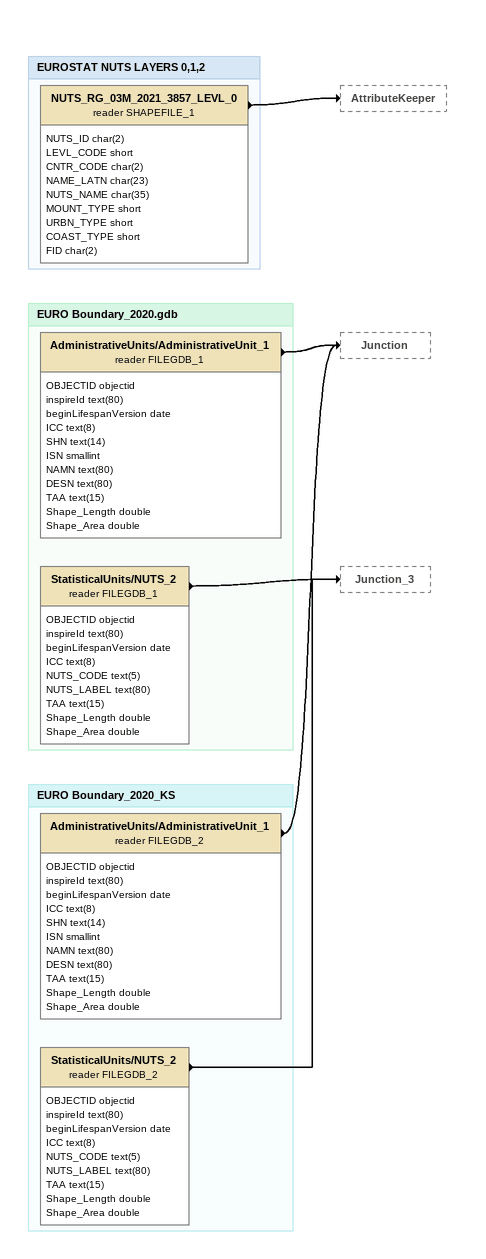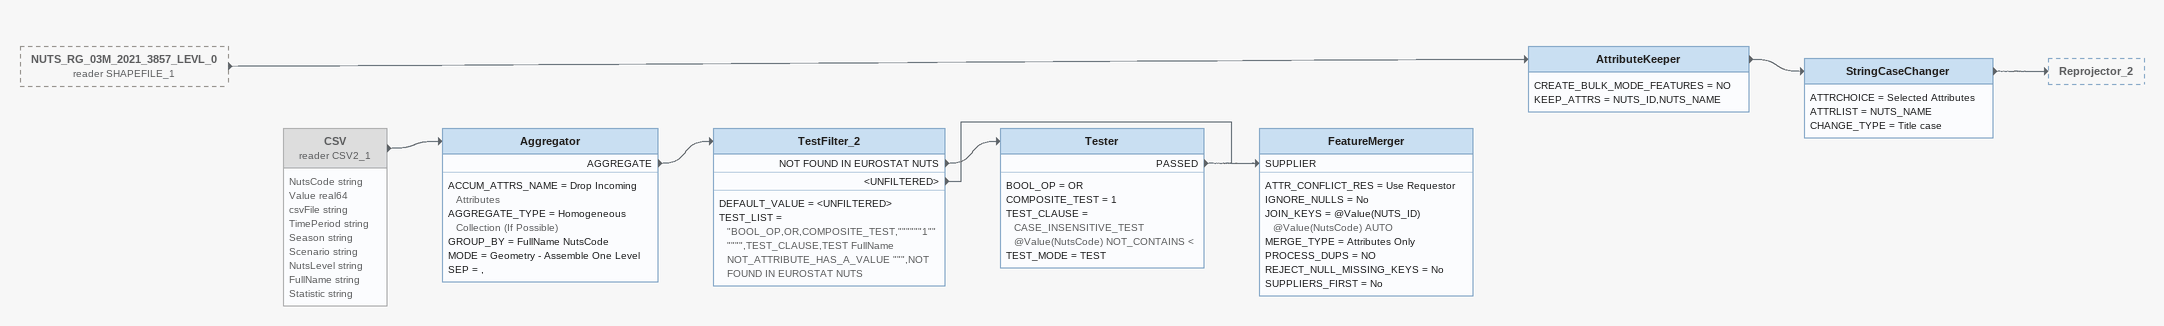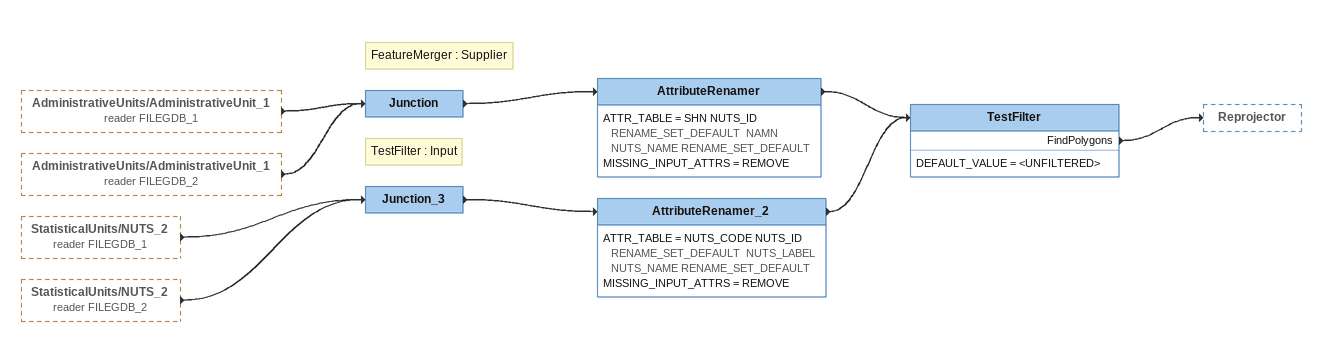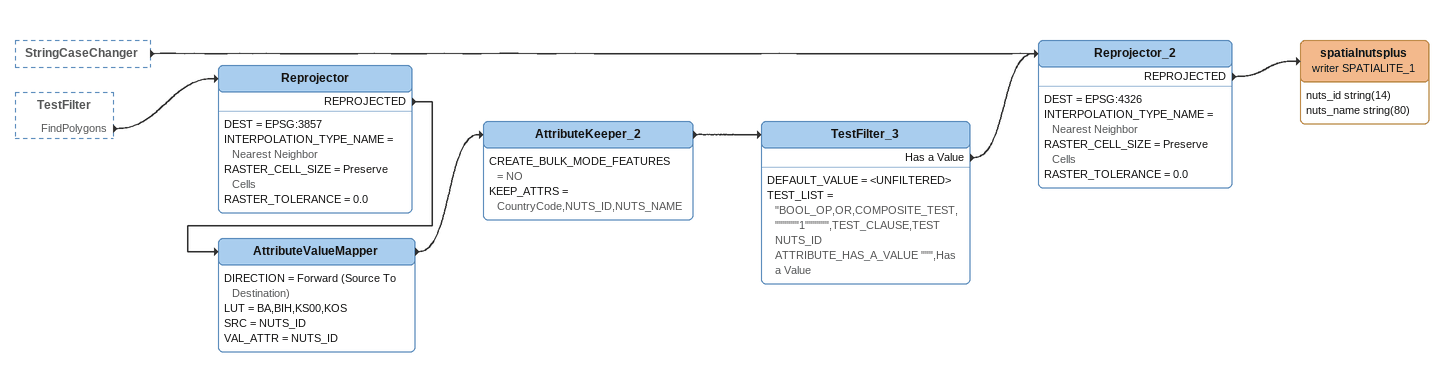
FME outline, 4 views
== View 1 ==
Bookmark: EUROSTAT NUTS LAYERS 0,1,2
NUTS_RG_03M_2021_3857_LEVL_0 (reader SHAPEFILE_1)
    attributes: NUTS_ID char(2), LEVL_CODE short, CNTR_CODE char(2), NAME_LATN char(23), NUTS_NAME char(35), MOUNT_TYPE short, URBN_TYPE short, COAST_TYPE short, FID char(2)
    -> AttributeKeeper

Bookmark: EURO Boundary_2020.gdb
AdministrativeUnits/AdministrativeUnit_1 (reader FILEGDB_1)
    attributes: OBJECTID objectid, inspireId text(80), beginLifespanVersion date, ICC text(8), SHN text(14), ISN smallint, NAMN text(80), DESN text(80), TAA text(15), Shape_Length double, Shape_Area double
    -> Junction
StatisticalUnits/NUTS_2 (reader FILEGDB_1)
    attributes: OBJECTID objectid, inspireId text(80), beginLifespanVersion date, ICC text(8), NUTS_CODE text(5), NUTS_LABEL text(80), TAA text(15), Shape_Length double, Shape_Area double
    -> Junction_3

Bookmark: EURO Boundary_2020_KS
AdministrativeUnits/AdministrativeUnit_1 (reader FILEGDB_2)
    attributes: OBJECTID objectid, inspireId text(80), beginLifespanVersion date, ICC text(8), SHN text(14), ISN smallint, NAMN text(80), DESN text(80), TAA text(15), Shape_Length double, Shape_Area double
    -> Junction
StatisticalUnits/NUTS_2 (reader FILEGDB_2)
    attributes: OBJECTID objectid, inspireId text(80), beginLifespanVersion date, ICC text(8), NUTS_CODE text(5), NUTS_LABEL text(80), TAA text(15), Shape_Length double, Shape_Area double
    -> Junction_3

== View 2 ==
NUTS_RG_03M_2021_3857_LEVL_0 (reader SHAPEFILE_1) [outside]
    -> AttributeKeeper
CSV (reader CSV2_1) [off]
    attributes: NutsCode string, Value real64, csvFile string, TimePeriod string, Season string, Scenario string, NutsLevel string, FullName string, Statistic string
    -> Aggregator
Aggregator
    ACCUM_ATTRS_NAME = Drop Incoming Attributes
    AGGREGATE_TYPE = Homogeneous Collection (If Possible)
    GROUP_BY = FullName NutsCode
    MODE = Geometry - Assemble One Level
    SEP = ,
    AGGREGATE -> TestFilter_2
TestFilter_2
    DEFAULT_VALUE = <UNFILTERED>
    TEST_LIST = "BOOL_OP,OR,COMPOSITE_TEST,""""""1"""""",TEST_CLAUSE,TEST FullName NOT_ATTRIBUTE_HAS_A_VALUE """,NOT FOUND IN EUROSTAT NUTS
    NOT FOUND IN EUROSTAT NUTS -> Tester
    <UNFILTERED> -> FeatureMerger [SUPPLIER]
Tester
    BOOL_OP = OR
    COMPOSITE_TEST = 1
    TEST_CLAUSE = CASE_INSENSITIVE_TEST @Value(NutsCode) NOT_CONTAINS <
    TEST_MODE = TEST
    PASSED -> FeatureMerger [SUPPLIER]
FeatureMerger
    ATTR_CONFLICT_RES = Use Requestor
    IGNORE_NULLS = No
    JOIN_KEYS = @Value(NUTS_ID) @Value(NutsCode) AUTO
    MERGE_TYPE = Attributes Only
    PROCESS_DUPS = NO
    REJECT_NULL_MISSING_KEYS = No
    SUPPLIERS_FIRST = No
AttributeKeeper
    CREATE_BULK_MODE_FEATURES = NO
    KEEP_ATTRS = NUTS_ID,NUTS_NAME
    -> StringCaseChanger
StringCaseChanger
    ATTRCHOICE = Selected Attributes
    ATTRLIST = NUTS_NAME
    CHANGE_TYPE = Title case
    -> Reprojector_2

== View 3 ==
AdministrativeUnits/AdministrativeUnit_1 (reader FILEGDB_1) [outside]
    -> Junction
AdministrativeUnits/AdministrativeUnit_1 (reader FILEGDB_2) [outside]
    -> Junction
StatisticalUnits/NUTS_2 (reader FILEGDB_1) [outside]
    -> Junction_3
StatisticalUnits/NUTS_2 (reader FILEGDB_2) [outside]
    -> Junction_3
Note: FeatureMerger : Supplier
Junction
    -> AttributeRenamer
AttributeRenamer
    ATTR_TABLE = SHN NUTS_ID RENAME_SET_DEFAULT  NAMN NUTS_NAME RENAME_SET_DEFAULT
    MISSING_INPUT_ATTRS = REMOVE
    -> TestFilter
Note: TestFilter : Input
Junction_3
    -> AttributeRenamer_2
AttributeRenamer_2
    ATTR_TABLE = NUTS_CODE NUTS_ID RENAME_SET_DEFAULT  NUTS_LABEL NUTS_NAME RENAME_SET_DEFAULT
    MISSING_INPUT_ATTRS = REMOVE
    -> TestFilter
TestFilter
    DEFAULT_VALUE = <UNFILTERED>
    FindPolygons -> Reprojector

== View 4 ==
StringCaseChanger [outside]
    -> Reprojector_2
TestFilter [outside]
    FindPolygons -> Reprojector
Reprojector
    DEST = EPSG:3857
    INTERPOLATION_TYPE_NAME = Nearest Neighbor
    RASTER_CELL_SIZE = Preserve Cells
    RASTER_TOLERANCE = 0.0
    REPROJECTED -> AttributeValueMapper
AttributeValueMapper
    DIRECTION = Forward (Source To Destination)
    LUT = BA,BIH,KS00,KOS
    SRC = NUTS_ID
    VAL_ATTR = NUTS_ID
    -> AttributeKeeper_2
AttributeKeeper_2
    CREATE_BULK_MODE_FEATURES = NO
    KEEP_ATTRS = CountryCode,NUTS_ID,NUTS_NAME
    -> TestFilter_3
TestFilter_3
    DEFAULT_VALUE = <UNFILTERED>
    TEST_LIST = "BOOL_OP,OR,COMPOSITE_TEST,""""""1"""""",TEST_CLAUSE,TEST NUTS_ID ATTRIBUTE_HAS_A_VALUE """,Has a Value
    Has a Value -> Reprojector_2
Reprojector_2
    DEST = EPSG:4326
    INTERPOLATION_TYPE_NAME = Nearest Neighbor
    RASTER_CELL_SIZE = Preserve Cells
    RASTER_TOLERANCE = 0.0
    REPROJECTED -> spatialnutsplus (writer SPATIALITE_1)
spatialnutsplus (writer SPATIALITE_1)
    attributes: nuts_id string(14), nuts_name string(80)
